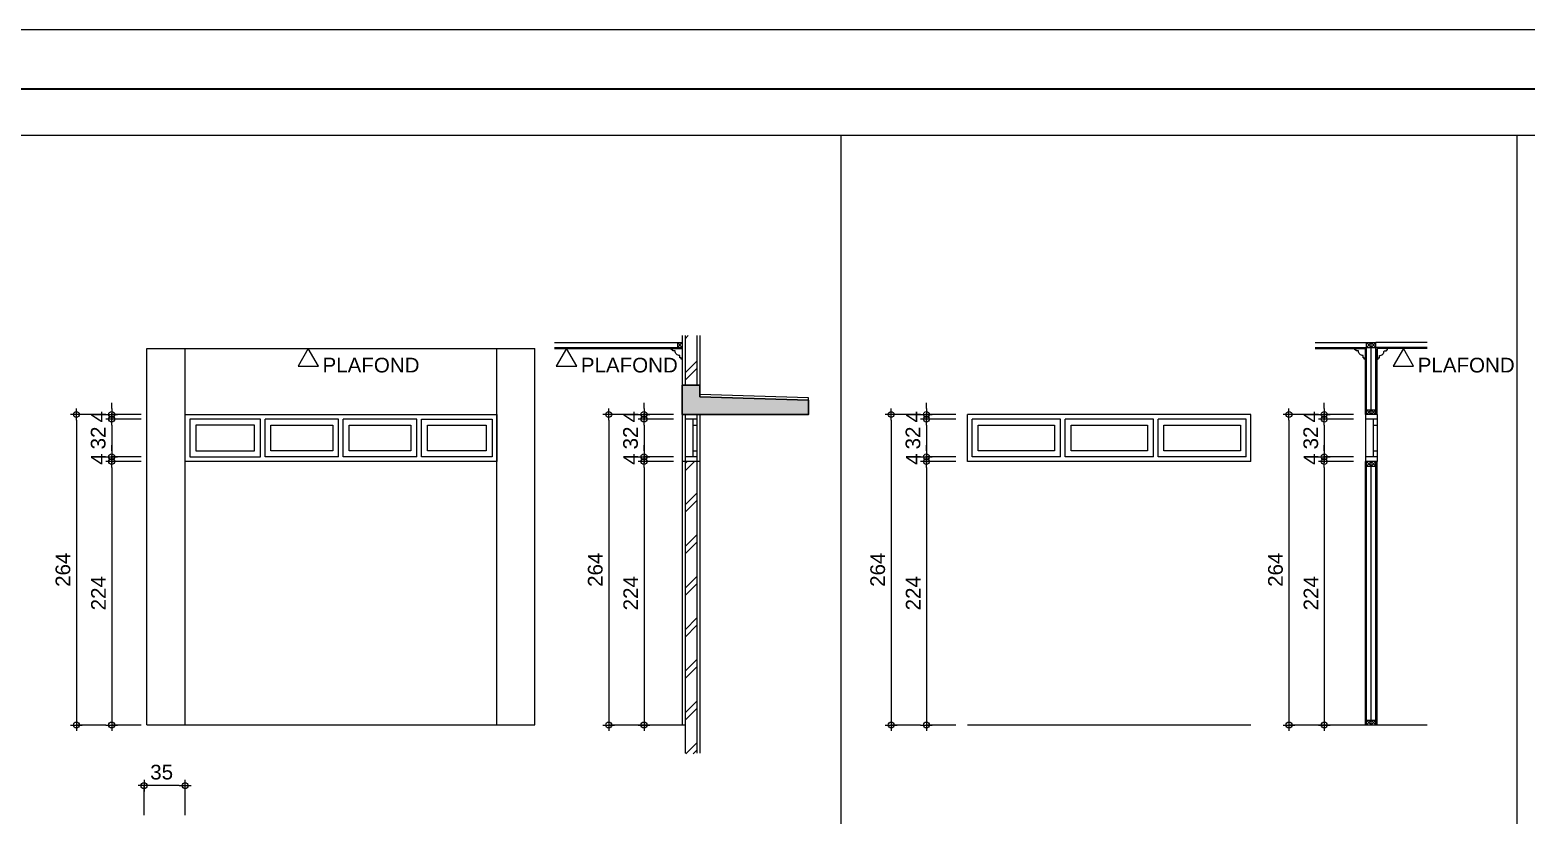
# Model space of a CAD drawing. Header units: millimetres. Extents: x -11 to 1625, y -267 to 180.
# Drawn here: x 1017 to 1042.45, y -115.35 to -102 of the extents above; entities that cross this region are included whole.
import ezdxf
from ezdxf.enums import TextEntityAlignment as Align

# ---------------------------------------------------------------- set-up
doc = ezdxf.new("R2010")
doc.units = ezdxf.units.MM
for name, color, linetype, lineweight in [('ars', 11, 'Continuous', 5), ('blk', 1, 'Continuous', 30), ('GRS KOP', 1, 'Continuous', 35), ('kop', 7, 'Continuous', 20), ('kus', 63, 'Continuous', 15), ('lan', 7, 'Continuous', 15), ('not', 7, 'Continuous', 20), ('PARTISI', 190, 'Continuous', 9), ('pla', 213, 'Continuous', 15), ('sol kol', 8, 'Continuous', 0), ('tem', 5, 'Continuous', 20), ('u', 6, 'Continuous', 20)]:
    doc.layers.add(name, color=color, linetype=linetype, lineweight=lineweight)
doc.styles.add('BARU', font='complex.shx')
doc.styles.add('S', font='SIMPLEX', dxfattribs={"width": 1.1})
doc.styles.get("Standard").update_dxf_attribs({"font": 'ARIALUNI.TTF'})
doc.dimstyles.new('SK 50', dxfattribs={"dimtxt": 0.25, "dimasz": 0.1, "dimexe": 0, "dimexo": 0, "dimgap": 0.1, "dimtad": 1, "dimdec": 0, "dimlfac": 50, "dimzin": 12, "dimdsep": 46, "dimtxsty": 'Standard', "dimblk": 'BULAT', "dimcen": 0.1, "dimclrd": 256, "dimclre": 256, "dimclrt": 256, "dimadec": 0, "dimazin": 3, "dimtfac": 1, "dimtdec": 0, "dimtofl": 0, "dimtmove": 0, "dimatfit": 3, "dimldrblk": 'BULAT', "dimfxl": 0, "dimtolj": 1, "dimtzin": 0, "dimlwd": -1, "dimlwe": -1, "dimarcsym": 0})

# ---------------------------------------------------------------- blocks, each defined once
blk = doc.blocks.new('kop')
at = {"layer": 'GRS KOP'}
blk.add_lwpolyline([(1, 54), (83, 54), (83, 1), (1, 1)], close=True, dxfattribs=at)
at = {"layer": 'kop', "color": 7}
blk.add_line((84, 55), (0, 55), dxfattribs=at)
at = {"layer": 'kop', "style": 'BARU', "flags": 4}
for p, height in [((73.8, 5.4), 0.35), ((80.303, 5.382), 0.25), ((73.8, 4.9), 0.35), ((80.303, 4.882), 0.25), ((73.8, 4.4), 0.35), ((80.303, 4.382), 0.25)]:
    blk.add_attdef('-', p, '', height=height, dxfattribs=at)
at = {"layer": 'kop', "flags": 4}
for tag, p in [('AR-00', (78.057, 2.648)), ('00', (81.238, 2.647))]:
    blk.add_attdef(tag, text='', height=0.35, dxfattribs=at).set_placement(p, align=Align.MIDDLE)
blk = doc.blocks.new('PEILA')
blk.add_lwpolyline([(-0.188, -0.325), (0.188, -0.325), (0, 0)], close=True)
at = {"style": 'S', "width": 1.1, "flags": 4}
blk.add_attdef('CAT', (0.265, -0.289), '', height=0.2, dxfattribs=at)
blk = doc.blocks.new('BULAT')
for p, q in [((-1, 0), (1, 0)), ((0, -1), (0, 1))]:
    blk.add_line(p, q)
blk.add_circle((0, 0), 0.5)
blk = doc.blocks.new('*D2009')
at = {"layer": 'Defpoints', "color": 0, "ltscale": 0.15}
for p in [(1018.892, -109.337), (1018.392, -113.817), (1018.892, -113.817)]:
    blk.add_point(p, dxfattribs=at)
at = {"layer": 'u', "ltscale": 0.15}
for p, q in [((1018.892, -109.337), (1018.392, -109.337)), ((1018.392, -109.437), (1018.392, -113.717)), ((1018.892, -113.817), (1018.392, -113.817))]:
    blk.add_line(p, q, dxfattribs=at)
at = {"layer": 'u', "ltscale": 0.15, "xscale": 0.1, "yscale": 0.1, "zscale": 0.1}
for p, rotation in [((1018.392, -109.337), 90), ((1018.392, -113.817), 270)]:
    blk.add_blockref('BULAT', p, dxfattribs=dict(at, rotation=rotation))
at = {"layer": 'u', "ltscale": 0.15, "insert": (1018.167, -111.577), "char_height": 0.25, "attachment_point": 5, "rotation": 90}
blk.add_mtext('\\A1;224', dxfattribs=at)
blk = doc.blocks.new('*D2010')
at = {"layer": 'Defpoints', "color": 0, "ltscale": 0.15}
for p in [(1018.892, -108.617), (1018.392, -109.257), (1018.892, -109.257)]:
    blk.add_point(p, dxfattribs=at)
at = {"layer": 'u', "ltscale": 0.15}
for p, q in [((1018.892, -108.617), (1018.392, -108.617)), ((1018.392, -108.717), (1018.392, -109.157)), ((1018.892, -109.257), (1018.392, -109.257))]:
    blk.add_line(p, q, dxfattribs=at)
at = {"layer": 'u', "ltscale": 0.15, "xscale": 0.1, "yscale": 0.1, "zscale": 0.1}
for p, rotation in [((1018.392, -108.617), 90), ((1018.392, -109.257), 270)]:
    blk.add_blockref('BULAT', p, dxfattribs=dict(at, rotation=rotation))
at = {"layer": 'u', "ltscale": 0.15, "insert": (1018.164, -108.937), "char_height": 0.25, "attachment_point": 5, "rotation": 90}
blk.add_mtext('\\A1;32', dxfattribs=at)
blk = doc.blocks.new('*D2011')
at = {"layer": 'Defpoints', "color": 0, "ltscale": 0.15}
for p in [(1018.392, -108.617), (1018.892, -108.537), (1018.892, -108.617)]:
    blk.add_point(p, dxfattribs=at)
at = {"layer": 'u', "ltscale": 0.15}
for p, q in [((1018.392, -108.437), (1018.392, -108.337)), ((1018.892, -108.537), (1018.392, -108.537)), ((1018.892, -108.617), (1018.392, -108.617)), ((1018.392, -108.717), (1018.392, -108.817))]:
    blk.add_line(p, q, dxfattribs=at)
at = {"layer": 'u', "ltscale": 0.15, "xscale": 0.1, "yscale": 0.1, "zscale": 0.1}
for p, rotation in [((1018.392, -108.537), 270), ((1018.392, -108.617), 90)]:
    blk.add_blockref('BULAT', p, dxfattribs=dict(at, rotation=rotation))
at = {"layer": 'u', "ltscale": 0.15, "insert": (1018.167, -108.577), "char_height": 0.25, "attachment_point": 5, "rotation": 90}
blk.add_mtext('\\A1;4', dxfattribs=at)
blk = doc.blocks.new('*D2012')
at = {"layer": 'Defpoints', "color": 0, "ltscale": 0.15}
for p in [(1018.292, -108.537), (1017.792, -113.817), (1018.292, -113.817)]:
    blk.add_point(p, dxfattribs=at)
at = {"layer": 'u', "ltscale": 0.15}
for p, q in [((1018.292, -108.537), (1017.792, -108.537)), ((1017.792, -108.637), (1017.792, -113.717)), ((1018.292, -113.817), (1017.792, -113.817))]:
    blk.add_line(p, q, dxfattribs=at)
at = {"layer": 'u', "ltscale": 0.15, "xscale": 0.1, "yscale": 0.1, "zscale": 0.1}
for p, rotation in [((1017.792, -108.537), 90), ((1017.792, -113.817), 270)]:
    blk.add_blockref('BULAT', p, dxfattribs=dict(at, rotation=rotation))
at = {"layer": 'u', "ltscale": 0.15, "insert": (1017.564, -111.177), "char_height": 0.25, "attachment_point": 5, "rotation": 90}
blk.add_mtext('\\A1;264', dxfattribs=at)
blk = doc.blocks.new('*D2013')
at = {"layer": 'Defpoints', "color": 0, "ltscale": 0.15}
for p in [(1018.392, -109.337), (1018.892, -109.257), (1018.892, -109.337)]:
    blk.add_point(p, dxfattribs=at)
at = {"layer": 'u', "ltscale": 0.15}
for p, q in [((1018.392, -109.157), (1018.392, -109.057)), ((1018.892, -109.257), (1018.392, -109.257)), ((1018.892, -109.337), (1018.392, -109.337)), ((1018.392, -109.437), (1018.392, -109.537))]:
    blk.add_line(p, q, dxfattribs=at)
at = {"layer": 'u', "ltscale": 0.15, "xscale": 0.1, "yscale": 0.1, "zscale": 0.1}
for p, rotation in [((1018.392, -109.257), 270), ((1018.392, -109.337), 90)]:
    blk.add_blockref('BULAT', p, dxfattribs=dict(at, rotation=rotation))
at = {"layer": 'u', "ltscale": 0.15, "insert": (1018.167, -109.297), "char_height": 0.25, "attachment_point": 5, "rotation": 90}
blk.add_mtext('\\A1;4', dxfattribs=at)
blk = doc.blocks.new('*D2014')
at = {"layer": 'Defpoints', "color": 0, "ltscale": 0.15}
for p in [(1027.948, -109.337), (1027.448, -113.817), (1027.948, -113.817)]:
    blk.add_point(p, dxfattribs=at)
at = {"layer": 'u', "ltscale": 0.15}
for p, q in [((1027.948, -109.337), (1027.448, -109.337)), ((1027.448, -109.437), (1027.448, -113.717)), ((1027.948, -113.817), (1027.448, -113.817))]:
    blk.add_line(p, q, dxfattribs=at)
at = {"layer": 'u', "ltscale": 0.15, "xscale": 0.1, "yscale": 0.1, "zscale": 0.1}
for p, rotation in [((1027.448, -109.337), 90), ((1027.448, -113.817), 270)]:
    blk.add_blockref('BULAT', p, dxfattribs=dict(at, rotation=rotation))
at = {"layer": 'u', "ltscale": 0.15, "insert": (1027.222, -111.577), "char_height": 0.25, "attachment_point": 5, "rotation": 90}
blk.add_mtext('\\A1;224', dxfattribs=at)
blk = doc.blocks.new('*D2015')
at = {"layer": 'Defpoints', "color": 0, "ltscale": 0.15}
for p in [(1027.948, -108.617), (1027.448, -109.257), (1027.948, -109.257)]:
    blk.add_point(p, dxfattribs=at)
at = {"layer": 'u', "ltscale": 0.15}
for p, q in [((1027.948, -108.617), (1027.448, -108.617)), ((1027.448, -108.717), (1027.448, -109.157)), ((1027.948, -109.257), (1027.448, -109.257))]:
    blk.add_line(p, q, dxfattribs=at)
at = {"layer": 'u', "ltscale": 0.15, "xscale": 0.1, "yscale": 0.1, "zscale": 0.1}
for p, rotation in [((1027.448, -108.617), 90), ((1027.448, -109.257), 270)]:
    blk.add_blockref('BULAT', p, dxfattribs=dict(at, rotation=rotation))
at = {"layer": 'u', "ltscale": 0.15, "insert": (1027.22, -108.937), "char_height": 0.25, "attachment_point": 5, "rotation": 90}
blk.add_mtext('\\A1;32', dxfattribs=at)
blk = doc.blocks.new('*D2016')
at = {"layer": 'Defpoints', "color": 0, "ltscale": 0.15}
for p in [(1027.448, -108.617), (1027.948, -108.537), (1027.948, -108.617)]:
    blk.add_point(p, dxfattribs=at)
at = {"layer": 'u', "ltscale": 0.15}
for p, q in [((1027.448, -108.437), (1027.448, -108.337)), ((1027.948, -108.537), (1027.448, -108.537)), ((1027.948, -108.617), (1027.448, -108.617)), ((1027.448, -108.717), (1027.448, -108.817))]:
    blk.add_line(p, q, dxfattribs=at)
at = {"layer": 'u', "ltscale": 0.15, "xscale": 0.1, "yscale": 0.1, "zscale": 0.1}
for p, rotation in [((1027.448, -108.537), 270), ((1027.448, -108.617), 90)]:
    blk.add_blockref('BULAT', p, dxfattribs=dict(at, rotation=rotation))
at = {"layer": 'u', "ltscale": 0.15, "insert": (1027.223, -108.577), "char_height": 0.25, "attachment_point": 5, "rotation": 90}
blk.add_mtext('\\A1;4', dxfattribs=at)
blk = doc.blocks.new('*D2017')
at = {"layer": 'Defpoints', "color": 0, "ltscale": 0.15}
for p in [(1027.348, -108.537), (1026.848, -113.817), (1027.348, -113.817)]:
    blk.add_point(p, dxfattribs=at)
at = {"layer": 'u', "ltscale": 0.15}
for p, q in [((1027.348, -108.537), (1026.848, -108.537)), ((1026.848, -108.637), (1026.848, -113.717)), ((1027.348, -113.817), (1026.848, -113.817))]:
    blk.add_line(p, q, dxfattribs=at)
at = {"layer": 'u', "ltscale": 0.15, "xscale": 0.1, "yscale": 0.1, "zscale": 0.1}
for p, rotation in [((1026.848, -108.537), 90), ((1026.848, -113.817), 270)]:
    blk.add_blockref('BULAT', p, dxfattribs=dict(at, rotation=rotation))
at = {"layer": 'u', "ltscale": 0.15, "insert": (1026.62, -111.177), "char_height": 0.25, "attachment_point": 5, "rotation": 90}
blk.add_mtext('\\A1;264', dxfattribs=at)
blk = doc.blocks.new('*D2018')
at = {"layer": 'Defpoints', "color": 0, "ltscale": 0.15}
for p in [(1027.448, -109.337), (1027.948, -109.257), (1027.948, -109.337)]:
    blk.add_point(p, dxfattribs=at)
at = {"layer": 'u', "ltscale": 0.15}
for p, q in [((1027.448, -109.157), (1027.448, -109.057)), ((1027.948, -109.257), (1027.448, -109.257)), ((1027.948, -109.337), (1027.448, -109.337)), ((1027.448, -109.437), (1027.448, -109.537))]:
    blk.add_line(p, q, dxfattribs=at)
at = {"layer": 'u', "ltscale": 0.15, "xscale": 0.1, "yscale": 0.1, "zscale": 0.1}
for p, rotation in [((1027.448, -109.257), 270), ((1027.448, -109.337), 90)]:
    blk.add_blockref('BULAT', p, dxfattribs=dict(at, rotation=rotation))
at = {"layer": 'u', "ltscale": 0.15, "insert": (1027.223, -109.297), "char_height": 0.25, "attachment_point": 5, "rotation": 90}
blk.add_mtext('\\A1;4', dxfattribs=at)
blk = doc.blocks.new('*D2030')
at = {"layer": 'Defpoints', "color": 0, "ltscale": 0.15}
for p in [(1018.942, -114.848), (1018.942, -115.348), (1019.642, -115.348)]:
    blk.add_point(p, dxfattribs=at)
at = {"layer": 'u', "ltscale": 0.15}
for p, q in [((1018.942, -115.348), (1018.942, -114.848)), ((1019.542, -114.848), (1019.042, -114.848)), ((1019.642, -115.348), (1019.642, -114.848))]:
    blk.add_line(p, q, dxfattribs=at)
at = {"layer": 'u', "ltscale": 0.15, "xscale": 0.1, "yscale": 0.1, "zscale": 0.1, "rotation": 180}
blk.add_blockref('BULAT', (1018.942, -114.848), dxfattribs=at)
at = {"layer": 'u', "ltscale": 0.15, "xscale": 0.1, "yscale": 0.1, "zscale": 0.1}
blk.add_blockref('BULAT', (1019.642, -114.848), dxfattribs=at)
at = {"layer": 'u', "ltscale": 0.15, "insert": (1019.242, -114.62), "char_height": 0.25, "attachment_point": 5}
blk.add_mtext('\\A1;35', dxfattribs=at)
blk = doc.blocks.new('*D2048')
at = {"layer": 'Defpoints', "color": 0, "ltscale": 0.15}
for p in [(1039.52, -109.337), (1039.02, -113.817), (1039.52, -113.817)]:
    blk.add_point(p, dxfattribs=at)
at = {"layer": 'u', "ltscale": 0.15}
for p, q in [((1039.52, -109.337), (1039.02, -109.337)), ((1039.02, -109.437), (1039.02, -113.717)), ((1039.52, -113.817), (1039.02, -113.817))]:
    blk.add_line(p, q, dxfattribs=at)
at = {"layer": 'u', "ltscale": 0.15, "xscale": 0.1, "yscale": 0.1, "zscale": 0.1}
for p, rotation in [((1039.02, -109.337), 90), ((1039.02, -113.817), 270)]:
    blk.add_blockref('BULAT', p, dxfattribs=dict(at, rotation=rotation))
at = {"layer": 'u', "ltscale": 0.15, "insert": (1038.795, -111.577), "char_height": 0.25, "attachment_point": 5, "rotation": 90}
blk.add_mtext('\\A1;224', dxfattribs=at)
blk = doc.blocks.new('*D2049')
at = {"layer": 'Defpoints', "color": 0, "ltscale": 0.15}
for p in [(1039.52, -108.617), (1039.02, -109.257), (1039.52, -109.257)]:
    blk.add_point(p, dxfattribs=at)
at = {"layer": 'u', "ltscale": 0.15}
for p, q in [((1039.52, -108.617), (1039.02, -108.617)), ((1039.02, -108.717), (1039.02, -109.157)), ((1039.52, -109.257), (1039.02, -109.257))]:
    blk.add_line(p, q, dxfattribs=at)
at = {"layer": 'u', "ltscale": 0.15, "xscale": 0.1, "yscale": 0.1, "zscale": 0.1}
for p, rotation in [((1039.02, -108.617), 90), ((1039.02, -109.257), 270)]:
    blk.add_blockref('BULAT', p, dxfattribs=dict(at, rotation=rotation))
at = {"layer": 'u', "ltscale": 0.15, "insert": (1038.792, -108.937), "char_height": 0.25, "attachment_point": 5, "rotation": 90}
blk.add_mtext('\\A1;32', dxfattribs=at)
blk = doc.blocks.new('*D2050')
at = {"layer": 'Defpoints', "color": 0, "ltscale": 0.15}
for p in [(1039.02, -108.617), (1039.52, -108.537), (1039.52, -108.617)]:
    blk.add_point(p, dxfattribs=at)
at = {"layer": 'u', "ltscale": 0.15}
for p, q in [((1039.02, -108.437), (1039.02, -108.337)), ((1039.52, -108.537), (1039.02, -108.537)), ((1039.52, -108.617), (1039.02, -108.617)), ((1039.02, -108.717), (1039.02, -108.817))]:
    blk.add_line(p, q, dxfattribs=at)
at = {"layer": 'u', "ltscale": 0.15, "xscale": 0.1, "yscale": 0.1, "zscale": 0.1}
for p, rotation in [((1039.02, -108.537), 270), ((1039.02, -108.617), 90)]:
    blk.add_blockref('BULAT', p, dxfattribs=dict(at, rotation=rotation))
at = {"layer": 'u', "ltscale": 0.15, "insert": (1038.795, -108.577), "char_height": 0.25, "attachment_point": 5, "rotation": 90}
blk.add_mtext('\\A1;4', dxfattribs=at)
blk = doc.blocks.new('*D2051')
at = {"layer": 'Defpoints', "color": 0, "ltscale": 0.15}
for p in [(1038.92, -108.537), (1038.42, -113.817), (1038.92, -113.817)]:
    blk.add_point(p, dxfattribs=at)
at = {"layer": 'u', "ltscale": 0.15}
for p, q in [((1038.92, -108.537), (1038.42, -108.537)), ((1038.42, -108.637), (1038.42, -113.717)), ((1038.92, -113.817), (1038.42, -113.817))]:
    blk.add_line(p, q, dxfattribs=at)
at = {"layer": 'u', "ltscale": 0.15, "xscale": 0.1, "yscale": 0.1, "zscale": 0.1}
for p, rotation in [((1038.42, -108.537), 90), ((1038.42, -113.817), 270)]:
    blk.add_blockref('BULAT', p, dxfattribs=dict(at, rotation=rotation))
at = {"layer": 'u', "ltscale": 0.15, "insert": (1038.192, -111.177), "char_height": 0.25, "attachment_point": 5, "rotation": 90}
blk.add_mtext('\\A1;264', dxfattribs=at)
blk = doc.blocks.new('*D2052')
at = {"layer": 'Defpoints', "color": 0, "ltscale": 0.15}
for p in [(1039.02, -109.337), (1039.52, -109.257), (1039.52, -109.337)]:
    blk.add_point(p, dxfattribs=at)
at = {"layer": 'u', "ltscale": 0.15}
for p, q in [((1039.02, -109.157), (1039.02, -109.057)), ((1039.52, -109.257), (1039.02, -109.257)), ((1039.52, -109.337), (1039.02, -109.337)), ((1039.02, -109.437), (1039.02, -109.537))]:
    blk.add_line(p, q, dxfattribs=at)
at = {"layer": 'u', "ltscale": 0.15, "xscale": 0.1, "yscale": 0.1, "zscale": 0.1}
for p, rotation in [((1039.02, -109.257), 270), ((1039.02, -109.337), 90)]:
    blk.add_blockref('BULAT', p, dxfattribs=dict(at, rotation=rotation))
at = {"layer": 'u', "ltscale": 0.15, "insert": (1038.795, -109.297), "char_height": 0.25, "attachment_point": 5, "rotation": 90}
blk.add_mtext('\\A1;4', dxfattribs=at)
blk = doc.blocks.new('*D2053')
at = {"layer": 'Defpoints', "color": 0, "ltscale": 0.15}
for p in [(1032.753, -109.337), (1032.253, -113.817), (1032.753, -113.817)]:
    blk.add_point(p, dxfattribs=at)
at = {"layer": 'u', "ltscale": 0.15}
for p, q in [((1032.753, -109.337), (1032.253, -109.337)), ((1032.253, -109.437), (1032.253, -113.717)), ((1032.753, -113.817), (1032.253, -113.817))]:
    blk.add_line(p, q, dxfattribs=at)
at = {"layer": 'u', "ltscale": 0.15, "xscale": 0.1, "yscale": 0.1, "zscale": 0.1}
for p, rotation in [((1032.253, -109.337), 90), ((1032.253, -113.817), 270)]:
    blk.add_blockref('BULAT', p, dxfattribs=dict(at, rotation=rotation))
at = {"layer": 'u', "ltscale": 0.15, "insert": (1032.027, -111.577), "char_height": 0.25, "attachment_point": 5, "rotation": 90}
blk.add_mtext('\\A1;224', dxfattribs=at)
blk = doc.blocks.new('*D2054')
at = {"layer": 'Defpoints', "color": 0, "ltscale": 0.15}
for p in [(1032.753, -108.617), (1032.253, -109.257), (1032.753, -109.257)]:
    blk.add_point(p, dxfattribs=at)
at = {"layer": 'u', "ltscale": 0.15}
for p, q in [((1032.753, -108.617), (1032.253, -108.617)), ((1032.253, -108.717), (1032.253, -109.157)), ((1032.753, -109.257), (1032.253, -109.257))]:
    blk.add_line(p, q, dxfattribs=at)
at = {"layer": 'u', "ltscale": 0.15, "xscale": 0.1, "yscale": 0.1, "zscale": 0.1}
for p, rotation in [((1032.253, -108.617), 90), ((1032.253, -109.257), 270)]:
    blk.add_blockref('BULAT', p, dxfattribs=dict(at, rotation=rotation))
at = {"layer": 'u', "ltscale": 0.15, "insert": (1032.025, -108.937), "char_height": 0.25, "attachment_point": 5, "rotation": 90}
blk.add_mtext('\\A1;32', dxfattribs=at)
blk = doc.blocks.new('*D2055')
at = {"layer": 'Defpoints', "color": 0, "ltscale": 0.15}
for p in [(1032.253, -108.617), (1032.753, -108.537), (1032.753, -108.617)]:
    blk.add_point(p, dxfattribs=at)
at = {"layer": 'u', "ltscale": 0.15}
for p, q in [((1032.253, -108.437), (1032.253, -108.337)), ((1032.753, -108.537), (1032.253, -108.537)), ((1032.753, -108.617), (1032.253, -108.617)), ((1032.253, -108.717), (1032.253, -108.817))]:
    blk.add_line(p, q, dxfattribs=at)
at = {"layer": 'u', "ltscale": 0.15, "xscale": 0.1, "yscale": 0.1, "zscale": 0.1}
for p, rotation in [((1032.253, -108.537), 270), ((1032.253, -108.617), 90)]:
    blk.add_blockref('BULAT', p, dxfattribs=dict(at, rotation=rotation))
at = {"layer": 'u', "ltscale": 0.15, "insert": (1032.028, -108.577), "char_height": 0.25, "attachment_point": 5, "rotation": 90}
blk.add_mtext('\\A1;4', dxfattribs=at)
blk = doc.blocks.new('*D2056')
at = {"layer": 'Defpoints', "color": 0, "ltscale": 0.15}
for p in [(1032.153, -108.537), (1031.653, -113.817), (1032.153, -113.817)]:
    blk.add_point(p, dxfattribs=at)
at = {"layer": 'u', "ltscale": 0.15}
for p, q in [((1032.153, -108.537), (1031.653, -108.537)), ((1031.653, -108.637), (1031.653, -113.717)), ((1032.153, -113.817), (1031.653, -113.817))]:
    blk.add_line(p, q, dxfattribs=at)
at = {"layer": 'u', "ltscale": 0.15, "xscale": 0.1, "yscale": 0.1, "zscale": 0.1}
for p, rotation in [((1031.653, -108.537), 90), ((1031.653, -113.817), 270)]:
    blk.add_blockref('BULAT', p, dxfattribs=dict(at, rotation=rotation))
at = {"layer": 'u', "ltscale": 0.15, "insert": (1031.425, -111.177), "char_height": 0.25, "attachment_point": 5, "rotation": 90}
blk.add_mtext('\\A1;264', dxfattribs=at)
blk = doc.blocks.new('*D2057')
at = {"layer": 'Defpoints', "color": 0, "ltscale": 0.15}
for p in [(1032.253, -109.337), (1032.753, -109.257), (1032.753, -109.337)]:
    blk.add_point(p, dxfattribs=at)
at = {"layer": 'u', "ltscale": 0.15}
for p, q in [((1032.253, -109.157), (1032.253, -109.057)), ((1032.753, -109.257), (1032.253, -109.257)), ((1032.753, -109.337), (1032.253, -109.337)), ((1032.253, -109.437), (1032.253, -109.537))]:
    blk.add_line(p, q, dxfattribs=at)
at = {"layer": 'u', "ltscale": 0.15, "xscale": 0.1, "yscale": 0.1, "zscale": 0.1}
for p, rotation in [((1032.253, -109.257), 270), ((1032.253, -109.337), 90)]:
    blk.add_blockref('BULAT', p, dxfattribs=dict(at, rotation=rotation))
at = {"layer": 'u', "ltscale": 0.15, "insert": (1032.028, -109.297), "char_height": 0.25, "attachment_point": 5, "rotation": 90}
blk.add_mtext('\\A1;4', dxfattribs=at)

msp = doc.modelspace()

# ---------------------------------------------------------------- hatches: boundary and pattern name
at = {"layer": 'ars'}
h = msp.add_hatch(dxfattribs=at)
h.set_pattern_fill('TEMBOK', color=256, scale=0.5)
h.set_pattern_definition([(45, (1000.25647, -208.55455), (-0.3535534, 0.3535534), []), (45, (1000.38147, -208.55455), (-0.3535534, 0.3535534), [])])
h.paths.add_polyline_path([(1028.148031, -108.0365316), (1028.148031, -107.1965316), (1028.348031, -107.1965316), (1028.348031, -108.0365316)])
h = msp.add_hatch(dxfattribs=at)
h.set_pattern_fill('TEMBOK', color=256, scale=0.5)
h.set_pattern_definition([(45, (1000.25647, -214.33455), (-0.3535534, 0.3535534), []), (45, (1000.38147, -214.33455), (-0.3535534, 0.3535534), [])])
h.paths.add_polyline_path([(1028.148031, -114.3066865), (1028.148031, -109.3365316), (1028.348031, -109.3365316), (1028.348031, -114.3066865)])
at = {"layer": 'sol kol'}
h = msp.add_hatch(color=256, dxfattribs=at)
h.dxf.hatch_style = 1
h.paths.add_polyline_path([(1028.398031, -108.0365316), (1028.098031, -108.0365316), (1028.098031, -108.5365316), (1030.248031, -108.5365316), (1030.248031, -108.2965316), (1028.398031, -108.2365316)])

# ---------------------------------------------------------------- linework, layer by layer
at = {"layer": 'ars'}
for p, q in [((1028.018031, -107.3965316), (1028.098031, -107.3165316)), ((1028.018031, -107.3165316), (1028.098031, -107.3965316)), ((1028.148031, -107.1965316), (1028.148031, -108.0365316)), ((1028.348031, -107.1965316), (1028.348031, -108.0365316)), ((1039.7402118, -107.3965316), (1039.8202118, -107.3165316)), ((1039.7402118, -107.3165316), (1039.8202118, -107.3965316)), ((1039.8202118, -107.3165316), (1039.9002118, -107.3965316)), ((1039.8202118, -107.3965316), (1039.9002118, -107.3165316)), ((1025.9227156, -107.4165316), (1028.098031, -107.4165316)), ((1038.866614, -107.4165316), (1039.7222118, -107.4165316)), ((1039.7222118, -108.5365316), (1039.7222118, -107.4165316)), ((1039.9182118, -108.5365316), (1039.9182118, -107.4165316)), ((1040.7738097, -107.4165316), (1039.9182118, -107.4165316)), ((1030.248031, -108.2565106), (1028.398031, -108.1965106)), ((1030.248031, -108.2965316), (1030.248031, -108.2565106)), ((1039.7402118, -108.5365316), (1039.8202118, -108.4565316)), ((1039.7402118, -108.4565316), (1039.8202118, -108.5365316)), ((1039.8202118, -108.4565316), (1039.9002118, -108.5365316)), ((1039.8202118, -108.5365316), (1039.9002118, -108.4565316)), ((1028.148031, -109.3365316), (1028.148031, -114.2931603)), ((1028.348031, -109.3365316), (1028.348031, -114.2931603)), ((1039.7222118, -113.8165316), (1039.7222118, -109.3365316)), ((1039.7402118, -109.4165316), (1039.8202118, -109.3365316)), ((1039.7402118, -109.3365316), (1039.8202118, -109.4165316)), ((1039.8202118, -109.3365316), (1039.9002118, -109.4165316)), ((1039.8202118, -109.4165316), (1039.9002118, -109.3365316)), ((1039.9182118, -113.8165316), (1039.9182118, -109.3365316)), ((1039.7402118, -113.7365316), (1039.8202118, -113.8165316)), ((1039.7402118, -113.8165316), (1039.8202118, -113.7365316)), ((1039.8202118, -113.8165316), (1039.9002118, -113.7365316)), ((1039.8202118, -113.7365316), (1039.9002118, -113.8165316))]:
    msp.add_line(p, q, dxfattribs=at)
at = {"layer": 'blk'}
msp.add_lwpolyline([(1028.398031, -108.0365316), (1028.098031, -108.0365316), (1028.098031, -108.5365316), (1030.248031, -108.5365316), (1030.248031, -108.2965316), (1028.398031, -108.2365316)], close=True, dxfattribs=at)
at = {"layer": 'kus'}
for p, q in [((1020.922228, -109.2565316), (1020.922228, -108.6165316)), ((1022.252228, -108.6165316), (1021.002228, -108.6165316)), ((1021.002228, -109.2565316), (1021.002228, -108.6165316)), ((1022.252228, -109.2565316), (1022.252228, -108.6165316)), ((1023.582228, -108.6165316), (1022.332228, -108.6165316)), ((1022.332228, -109.2565316), (1022.332228, -108.6165316)), ((1023.582228, -109.2565316), (1023.582228, -108.6165316)), ((1023.662228, -109.2565316), (1023.662228, -108.6165316)), ((1028.348031, -108.5365316), (1028.148031, -108.5365316)), ((1028.148031, -108.5365316), (1028.148031, -109.3365316)), ((1028.348031, -108.6165316), (1028.148031, -108.6165316)), ((1028.278031, -108.6165316), (1028.278031, -109.2565316)), ((1028.348031, -108.5365316), (1028.348031, -109.3365316)), ((1037.773011, -108.5365316), (1032.953011, -108.5365316)), ((1032.953011, -109.3365316), (1032.953011, -108.5365316)), ((1033.033011, -109.2565316), (1033.033011, -108.6165316)), ((1034.533011, -108.6165316), (1033.033011, -108.6165316)), ((1034.533011, -109.2565316), (1034.533011, -108.6165316)), ((1036.113011, -108.6165316), (1034.613011, -108.6165316)), ((1034.613011, -109.2565316), (1034.613011, -108.6165316)), ((1036.113011, -109.2565316), (1036.113011, -108.6165316)), ((1037.693011, -108.6165316), (1036.193011, -108.6165316)), ((1036.193011, -109.2565316), (1036.193011, -108.6165316)), ((1037.693011, -109.2565316), (1037.693011, -108.6165316)), ((1037.773011, -109.3365316), (1037.773011, -108.5365316)), ((1039.9202118, -108.5365316), (1039.7202118, -108.5365316)), ((1039.7202118, -108.5365316), (1039.7202118, -109.3365316)), ((1039.9202118, -108.6165316), (1039.7202118, -108.6165316)), ((1039.8502118, -108.6165316), (1039.8502118, -109.2565316)), ((1039.9202118, -108.5365316), (1039.9202118, -109.3365316)), ((1028.278031, -108.7165316), (1028.348031, -108.7165316)), ((1039.8502118, -108.7165316), (1039.9202118, -108.7165316)), ((1028.278031, -109.1565316), (1028.348031, -109.1565316)), ((1039.8502118, -109.1565316), (1039.9202118, -109.1565316)), ((1022.252228, -109.2565316), (1021.002228, -109.2565316)), ((1023.582228, -109.2565316), (1022.332228, -109.2565316)), ((1028.398031, -109.3365316), (1028.098031, -109.3365316)), ((1028.348031, -109.2565316), (1028.148031, -109.2565316)), ((1037.773011, -109.3365316), (1032.953011, -109.3365316)), ((1034.533011, -109.2565316), (1033.033011, -109.2565316)), ((1036.113011, -109.2565316), (1034.613011, -109.2565316)), ((1037.693011, -109.2565316), (1036.193011, -109.2565316)), ((1039.9202118, -109.2565316), (1039.7202118, -109.2565316)), ((1039.9202118, -109.3365316), (1039.7202118, -109.3365316))]:
    msp.add_line(p, q, dxfattribs=at)
for points in [[(1024.942228, -109.3365316), (1019.642228, -109.3365316), (1019.642228, -108.5365316), (1024.942228, -108.5365316)], [(1019.722228, -109.2565316), (1020.922228, -109.2565316), (1020.922228, -108.6165316), (1019.722228, -108.6165316)], [(1024.862228, -109.2565316), (1023.662228, -109.2565316), (1023.662228, -108.6165316), (1024.862228, -108.6165316)], [(1019.822228, -109.1565316), (1020.822228, -109.1565316), (1020.822228, -108.7165316), (1019.822228, -108.7165316)], [(1022.152228, -108.7165316), (1022.152228, -109.1565316), (1021.102228, -109.1565316), (1021.102228, -108.7165316)], [(1023.482228, -108.7165316), (1023.482228, -109.1565316), (1022.432228, -109.1565316), (1022.432228, -108.7165316)], [(1024.762228, -109.1565316), (1023.762228, -109.1565316), (1023.762228, -108.7165316), (1024.762228, -108.7165316)], [(1034.433011, -108.7165316), (1034.433011, -109.1565316), (1033.133011, -109.1565316), (1033.133011, -108.7165316)], [(1036.013011, -108.7165316), (1036.013011, -109.1565316), (1034.713011, -109.1565316), (1034.713011, -108.7165316)], [(1037.593011, -108.7165316), (1037.593011, -109.1565316), (1036.293011, -109.1565316), (1036.293011, -108.7165316)]]:
    msp.add_lwpolyline(points, close=True, dxfattribs=at)
at = {"layer": 'lan'}
for p, q in [((1063.3011015, -103.794508), (1002.8011015, -103.794508)), ((1030.8011015, -127.194508), (1030.8011015, -103.794508)), ((1042.3011015, -127.194508), (1042.3011015, -103.794508)), ((1028.098031, -107.1965316), (1028.098031, -108.0365316)), ((1028.398031, -107.1965316), (1028.398031, -108.0365316)), ((1018.992228, -107.4165316), (1025.592228, -107.4165316)), ((1028.098031, -108.5365316), (1028.098031, -109.3365316)), ((1028.398031, -108.5365316), (1028.398031, -109.3365316)), ((1018.992228, -113.8165316), (1025.592228, -113.8165316)), ((1027.2944332, -113.8165316), (1028.148031, -113.8165316)), ((1032.953011, -113.8165316), (1037.773011, -113.8165316)), ((1038.866614, -113.8165316), (1040.7738097, -113.8165316))]:
    msp.add_line(p, q, dxfattribs=at)
for points in [[(1027.938031, -107.4565316), (1027.938031, -107.4365316), (1027.918031, -107.4365316), (1027.918031, -107.4165316), (1028.098031, -107.4165316), (1028.098031, -107.5965316), (1028.078031, -107.5965316), (1028.078031, -107.5765316), (1028.058031, -107.5765316), (1028.058031, -107.5365316, -0.4142135624), (1027.978031, -107.4565316)], [(1039.5622118, -107.4565316), (1039.5622118, -107.4365316), (1039.5422118, -107.4365316), (1039.5422118, -107.4165316), (1039.7222118, -107.4165316), (1039.7222118, -107.5965316), (1039.7022118, -107.5965316), (1039.7022118, -107.5765316), (1039.6822118, -107.5765316), (1039.6822118, -107.5365316, -0.4142135624), (1039.6022118, -107.4565316)], [(1040.0782118, -107.4565316), (1040.0782118, -107.4365316), (1040.0982118, -107.4365316), (1040.0982118, -107.4165316), (1039.9182118, -107.4165316), (1039.9182118, -107.5965316), (1039.9382118, -107.5965316), (1039.9382118, -107.5765316), (1039.9582118, -107.5765316), (1039.9582118, -107.5365316, 0.4142135624), (1040.0382118, -107.4565316)]]:
    msp.add_lwpolyline(points, format="xyb", close=True, dxfattribs=at)
at = {"layer": 'PARTISI'}
for p, q in [((1039.7402118, -108.5365316), (1039.7402118, -107.3165316)), ((1039.7402118, -107.3165316), (1039.9002118, -107.3165316)), ((1039.7402118, -107.3965316), (1039.9002118, -107.3965316)), ((1039.8202118, -108.5365316), (1039.8202118, -107.3165316)), ((1039.9002118, -108.5365316), (1039.9002118, -107.3165316)), ((1039.7402118, -108.4565316), (1039.9002118, -108.4565316)), ((1039.7402118, -113.8165316), (1039.7402118, -109.3365316)), ((1039.7402118, -109.4165316), (1039.9002118, -109.4165316)), ((1039.8202118, -113.8165316), (1039.8202118, -109.3365316)), ((1039.9002118, -113.8165316), (1039.9002118, -109.3365316)), ((1039.7402118, -113.7365316), (1039.9002118, -113.7365316))]:
    msp.add_line(p, q, dxfattribs=at)
at = {"layer": 'pla'}
for p, q in [((1025.9227156, -107.3165316), (1028.098031, -107.3165316)), ((1025.9227156, -107.3965316), (1028.098031, -107.3965316)), ((1028.018031, -107.3165316), (1028.018031, -107.3965316)), ((1038.866614, -107.3165316), (1039.7402118, -107.3165316)), ((1038.866614, -107.3965316), (1039.7402118, -107.3965316)), ((1040.7738097, -107.3165316), (1039.9002118, -107.3165316)), ((1040.7738097, -107.3965316), (1039.9002118, -107.3965316))]:
    msp.add_line(p, q, dxfattribs=at)
at = {"layer": 'tem'}
for p, q in [((1018.992228, -113.8165316), (1018.992228, -107.4165316)), ((1019.642228, -113.8165316), (1019.642228, -107.4165316)), ((1024.942228, -113.8165316), (1024.942228, -107.4165316)), ((1025.592228, -113.8165316), (1025.592228, -107.4165316)), ((1028.098031, -109.3365316), (1028.098031, -113.8165316)), ((1028.398031, -109.3365316), (1028.398031, -114.2931603))]:
    msp.add_line(p, q, dxfattribs=at)

# ---------------------------------------------------------------- block references
at = {"layer": 'kop'}
msp.add_blockref('kop', (995.2141622, -157), dxfattribs=at)
at = {"layer": 'not'}
ref = msp.add_blockref('PEILA', (1021.7358255, -107.4165316), dxfattribs=dict(at, xscale=0.9237604307034012, yscale=0.9237604307034012, zscale=0.9237604307034012))
ref.add_attrib('CAT', 'PLAFOND', (1021.9791708, -107.8230835), dxfattribs={"layer": '0', "height": 0.25, "flags": 4})
ref = msp.add_blockref('PEILA', (1026.1299707, -107.4165316), dxfattribs=dict(at, xscale=0.9237604307034012, yscale=0.9237604307034012, zscale=0.9237604307034012))
ref.add_attrib('CAT', 'PLAFOND', (1026.3733161, -107.8230835), dxfattribs={"layer": '0', "height": 0.25, "flags": 4})
ref = msp.add_blockref('PEILA', (1040.3670823, -107.4165316), dxfattribs=dict(at, xscale=0.9237604307034012, yscale=0.9237604307034012, zscale=0.9237604307034012))
ref.add_attrib('CAT', 'PLAFOND', (1040.6104277, -107.8230835), dxfattribs={"layer": '0', "height": 0.25, "flags": 4})

# ---------------------------------------------------------------- dimensions: what is measured, and where the dimension line sits
at = {"layer": 'u', "ltscale": 0.15}
for base, p1, p2, angle, picture, middle in [((1018.392228, -108.6165316), (1018.892228, -108.5365316), (1018.892228, -108.6165316), 270, '*D2011', (1018.392228, -108.5765316)), ((1027.448031, -108.6165316), (1027.948031, -108.5365316), (1027.948031, -108.6165316), 270, '*D2016', (1027.448031, -108.5765316)), ((1032.253011, -108.6165316), (1032.753011, -108.5365316), (1032.753011, -108.6165316), 270, '*D2055', (1032.253011, -108.5765316)), ((1039.0202118, -108.6165316), (1039.5202118, -108.5365316), (1039.5202118, -108.6165316), 270, '*D2050', (1039.0202118, -108.5765316)), ((1017.792228, -113.8165316), (1018.292228, -108.5365316), (1018.292228, -113.8165316), 270, '*D2012', (1017.792228, -111.1765316)), ((1018.392228, -109.2565316), (1018.892228, -108.6165316), (1018.892228, -109.2565316), 270, '*D2010', (1018.392228, -108.9365316)), ((1026.848031, -113.8165316), (1027.348031, -108.5365316), (1027.348031, -113.8165316), 270, '*D2017', (1026.848031, -111.1765316)), ((1027.448031, -109.2565316), (1027.948031, -108.6165316), (1027.948031, -109.2565316), 270, '*D2015', (1027.448031, -108.9365316)), ((1031.653011, -113.8165316), (1032.153011, -108.5365316), (1032.153011, -113.8165316), 270, '*D2056', (1031.653011, -111.1765316)), ((1032.253011, -109.2565316), (1032.753011, -108.6165316), (1032.753011, -109.2565316), 270, '*D2054', (1032.253011, -108.9365316)), ((1038.4202118, -113.8165316), (1038.9202118, -108.5365316), (1038.9202118, -113.8165316), 270, '*D2051', (1038.4202118, -111.1765316)), ((1039.0202118, -109.2565316), (1039.5202118, -108.6165316), (1039.5202118, -109.2565316), 270, '*D2049', (1039.0202118, -108.9365316)), ((1018.392228, -109.3365316), (1018.892228, -109.2565316), (1018.892228, -109.3365316), 270, '*D2013', (1018.392228, -109.2965316)), ((1027.448031, -109.3365316), (1027.948031, -109.2565316), (1027.948031, -109.3365316), 270, '*D2018', (1027.448031, -109.2965316)), ((1032.253011, -109.3365316), (1032.753011, -109.2565316), (1032.753011, -109.3365316), 270, '*D2057', (1032.253011, -109.2965316)), ((1039.0202118, -109.3365316), (1039.5202118, -109.2565316), (1039.5202118, -109.3365316), 270, '*D2052', (1039.0202118, -109.2965316)), ((1018.392228, -113.8165316), (1018.892228, -109.3365316), (1018.892228, -113.8165316), 270, '*D2009', (1018.392228, -111.5765316)), ((1027.448031, -113.8165316), (1027.948031, -109.3365316), (1027.948031, -113.8165316), 270, '*D2014', (1027.448031, -111.5765316)), ((1032.253011, -113.8165316), (1032.753011, -109.3365316), (1032.753011, -113.8165316), 270, '*D2053', (1032.253011, -111.5765316)), ((1039.0202118, -113.8165316), (1039.5202118, -109.3365316), (1039.5202118, -113.8165316), 270, '*D2048', (1039.0202118, -111.5765316)), ((1018.942228, -114.847881), (1019.642228, -115.347881), (1018.942228, -115.347881), 180, '*D2030', (1019.242228, -114.847881))]:
    dim = msp.add_linear_dim(base=base, p1=p1, p2=p2, angle=angle, dimstyle='SK 50', dxfattribs=at)
    dim.commit()
    dim.dimension.update_dxf_attribs({"geometry": picture, "text_midpoint": middle, "dimtype": 160})

doc.saveas('drawing.dxf')
